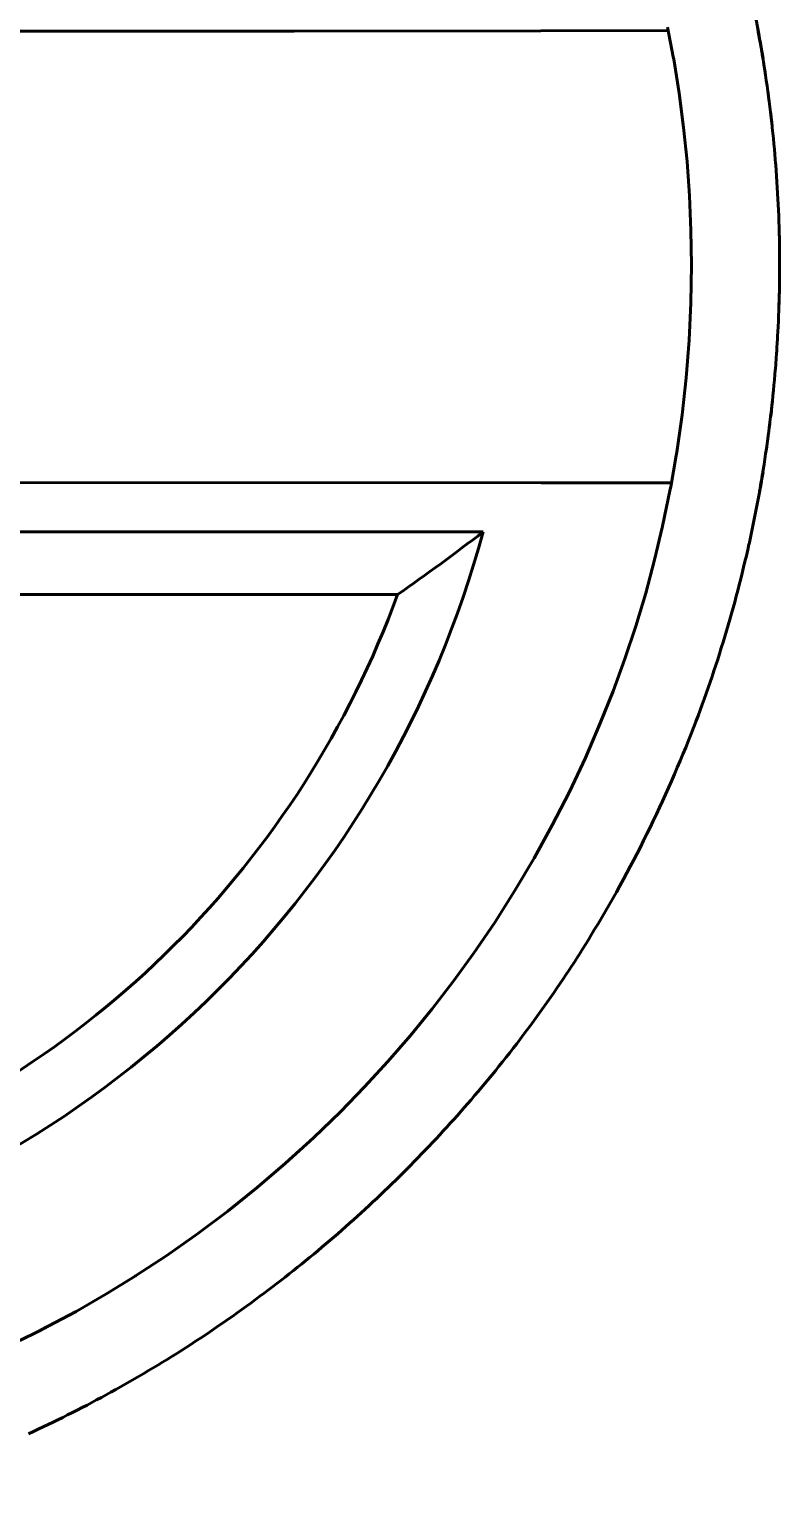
# Model space of a CAD drawing. Header units: inches. Extents: x 0.3 to 10.7, y 0.3 to 8.2.
# Drawn here: x 3.599 to 4.437, y 4.744 to 6.385 of the extents above; entities that cross this region are included whole.
import ezdxf

# ---------------------------------------------------------------- set-up
doc = ezdxf.new("R2010")
doc.units = ezdxf.units.IN
doc.header["$LTSCALE"] = 0.03937
doc.header["$MEASUREMENT"] = 0
doc.layers.add('Annotations', color=7, linetype='Continuous')
doc.layers.add('Geometries', color=7, linetype='Continuous')
doc.styles.add('Shapr2', font='txt', dxfattribs={"height": 0.0957})
doc.dimstyles.new('ISO-25', dxfattribs={"dimtxt": 0.098425, "dimasz": 0.098425, "dimexe": 0.049213, "dimexo": 0.024606, "dimgap": 0.024606, "dimtad": 1, "dimtxsty": 'Standard', "dimcen": 0.098425, "dimadec": 0, "dimazin": 0, "dimtfac": 1, "dimtmove": 0, "dimatfit": 3, "dimfxl": 0.03937, "dimarcsym": 0})

# ---------------------------------------------------------------- blocks, each defined once
blk = doc.blocks.new('*D2')
at = {"layer": 'Annotations', "color": 0, "linetype": 'Continuous', "lineweight": 15}
for p, q in [((3.8252, 7.4142), (4.1421, 7.9122)), ((2.2317, 4.9102), (3.7723, 7.3312)), ((2.1788, 4.8272), (2.126, 4.7442))]:
    blk.add_line(p, q, dxfattribs=at)
at = {"layer": 'Annotations', "color": 0}
for points in [[(3.8113, 7.4231), (3.839, 7.4054), (3.7723, 7.3312)], [(2.1927, 4.8184), (2.165, 4.836), (2.2317, 4.9102)]]:
    blk.add_solid(points, dxfattribs=at)
at = {"layer": 'Defpoints', "color": 0}
for p in [(3.7723, 7.3312), (2.2317, 4.9102)]:
    blk.add_point(p, dxfattribs=at)
at = {"layer": 'Annotations', "color": 0, "lineweight": 15, "insert": (3.9621, 7.7699), "char_height": 0.0957, "attachment_point": 5, "rotation": 57.5284, "style": 'Shapr2'}
blk.add_mtext('%%c2.87', dxfattribs=at)

msp = doc.modelspace()

# ---------------------------------------------------------------- linework, layer by layer
at = {"layer": 'Geometries', "linetype": 'Continuous', "lineweight": 40}
for p, q in [((4.3119, 6.388), (4.3182, 6.3546)), ((3.3101, 6.3835), (3.8946, 6.3834)), ((3.8946, 6.3834), (4.1701, 6.3839)), ((4.1701, 6.3839), (4.3127, 6.3841)), ((4.4173, 6.3593), (4.4168, 6.3624)), ((4.4169, 6.3616), (4.4169, 6.3616)), ((4.4173, 6.3592), (4.4173, 6.3593)), ((4.4173, 6.3592), (4.4173, 6.3592)), ((4.4174, 6.359), (4.4173, 6.3592)), ((4.4174, 6.3588), (4.4174, 6.359)), ((4.4174, 6.3585), (4.4174, 6.3588)), ((4.4175, 6.3583), (4.4174, 6.3585)), ((4.4176, 6.3593), (4.4182, 6.3552)), ((4.4183, 6.3536), (4.418, 6.3551)), ((4.4185, 6.3536), (4.4182, 6.3552)), ((4.4247, 6.3101), (4.4246, 6.3103)), ((4.4271, 6.291), (4.4268, 6.293)), ((4.4273, 6.289), (4.4271, 6.291)), ((4.4276, 6.2879), (4.4272, 6.291)), ((4.4275, 6.2871), (4.4273, 6.289)), ((4.4275, 6.2867), (4.4275, 6.2871)), ((4.4276, 6.2864), (4.4275, 6.2867)), ((4.4367, 6.1531), (4.4367, 6.1533)), ((4.4367, 6.153), (4.4367, 6.1531)), ((4.4367, 6.153), (4.4367, 6.153)), ((4.4367, 6.1528), (4.4367, 6.1529)), ((4.4367, 6.1526), (4.4367, 6.1528)), ((4.437, 6.128), (4.437, 6.129)), ((4.437, 6.1278), (4.437, 6.128)), ((4.437, 6.1249), (4.437, 6.1249)), ((4.437, 6.1222), (4.437, 6.1249)), ((4.437, 6.1229), (4.437, 6.1221)), ((4.437, 6.122), (4.437, 6.1222)), ((4.437, 6.1202), (4.437, 6.122)), ((4.437, 6.1202), (4.437, 6.1202)), ((4.437, 6.1198), (4.437, 6.1202)), ((4.437, 6.1192), (4.437, 6.1195)), ((4.437, 6.119), (4.437, 6.1192)), ((4.437, 6.1183), (4.437, 6.1192)), ((4.437, 6.1183), (4.437, 6.1186)), ((4.437, 6.1183), (4.437, 6.1183)), ((4.437, 6.1152), (4.437, 6.1183)), ((4.4367, 6.0921), (4.4367, 6.0923)), ((4.4365, 6.0845), (4.4366, 6.0877)), ((4.4365, 6.0845), (4.4365, 6.0845)), ((4.4336, 6.0237), (4.4338, 6.0255)), ((4.4338, 6.0265), (4.4339, 6.027)), ((4.4338, 6.0267), (4.4339, 6.0269)), ((4.4338, 6.0263), (4.4338, 6.0265)), ((4.4338, 6.0256), (4.4338, 6.0263)), ((4.4338, 6.0256), (4.4338, 6.0258)), ((4.4338, 6.0255), (4.4338, 6.0256)), ((4.4338, 6.0254), (4.4338, 6.0254)), ((4.4339, 6.0275), (4.434, 6.0291)), ((4.4339, 6.027), (4.4339, 6.0275)), ((4.4322, 6.0044), (4.4322, 6.0048)), ((4.4299, 5.9791), (4.4299, 5.9794)), ((4.4272, 5.9531), (4.4279, 5.9585)), ((4.4278, 5.9593), (4.4277, 5.9592)), ((4.4277, 5.9589), (4.4277, 5.9592)), ((4.4277, 5.9592), (4.4277, 5.9589)), ((4.4277, 5.9589), (4.4277, 5.9589)), ((4.4277, 5.9589), (4.4277, 5.9585)), ((4.4277, 5.9589), (4.4277, 5.9586)), ((4.4278, 5.9593), (4.4278, 5.9595)), ((4.4279, 5.9585), (4.428, 5.9597)), ((4.428, 5.9597), (4.4281, 5.9605)), ((4.4281, 5.9605), (4.4288, 5.9673)), ((4.4287, 5.9673), (4.4289, 5.9699)), ((4.4262, 5.946), (4.4262, 5.9459)), ((4.4262, 5.9459), (4.4262, 5.9459)), ((4.4262, 5.9459), (4.4262, 5.9459)), ((4.4275, 5.9573), (4.427, 5.9531)), ((4.4276, 5.9575), (4.4275, 5.9572)), ((4.4276, 5.9575), (4.4275, 5.9573)), ((4.4249, 5.9358), (4.4248, 5.9354)), ((4.4248, 5.9354), (4.4248, 5.9351)), ((4.3215, 5.909), (4.3154, 5.8742)), ((4.3216, 5.9092), (4.3215, 5.909)), ((3.3101, 5.8788), (4.1708, 5.8787)), ((4.1708, 5.8787), (4.3163, 5.8787)), ((4.4156, 5.8736), (4.4167, 5.8801)), ((4.4165, 5.8801), (4.4162, 5.8781)), ((4.4167, 5.8801), (4.4169, 5.8811)), ((4.4169, 5.8811), (4.4178, 5.8866)), ((4.4179, 5.8881), (4.4177, 5.8873)), ((4.4177, 5.8873), (4.4177, 5.8872)), ((4.4178, 5.8866), (4.4181, 5.8882)), ((4.4182, 5.89), (4.4179, 5.8881)), ((4.4179, 5.8882), (4.4179, 5.8882)), ((4.4179, 5.8882), (4.4179, 5.8882)), ((4.4181, 5.8882), (4.4185, 5.8905)), ((4.4183, 5.8905), (4.4182, 5.89)), ((4.4182, 5.89), (4.4182, 5.89)), ((4.4148, 5.8703), (4.4147, 5.8695)), ((4.4151, 5.8717), (4.4148, 5.8703)), ((4.4157, 5.8754), (4.4151, 5.8717)), ((4.4156, 5.8736), (4.4153, 5.8717)), ((4.4154, 5.8734), (4.4154, 5.8734)), ((3.2971, 5.8237), (4.1057, 5.8237)), ((4.0102, 5.7537), (3.3671, 5.7538)), ((3.6096, 4.9303), (3.5884, 4.9197)), ((3.62, 4.9357), (3.6094, 4.9303)), ((3.6171, 4.9342), (3.6096, 4.9303)), ((3.62, 4.9357), (3.6171, 4.9342))]:
    msp.add_line(p, q, dxfattribs=at)
at = {"layer": 'Geometries', "linetype": 'Continuous', "lineweight": 40, "flags": 128}
for points in [[(4.415, 6.3726), (4.4156, 6.3693), (4.4166, 6.3634), (4.4168, 6.3624)], [(4.4169, 6.3616), (4.4169, 6.3616), (4.4169, 6.3617), (4.4169, 6.3617), (4.4169, 6.3617), (4.4169, 6.3617), (4.4169, 6.3617), (4.4169, 6.3617), (4.4169, 6.3617), (4.4169, 6.3617), (4.4169, 6.3618), (4.4169, 6.3618), (4.4169, 6.3618), (4.4169, 6.3618), (4.4169, 6.3618), (4.4169, 6.3618), (4.4169, 6.3618), (4.4169, 6.3619), (4.4169, 6.3619), (4.4169, 6.3619), (4.4169, 6.3619), (4.4169, 6.362), (4.4169, 6.362), (4.4168, 6.362), (4.4168, 6.3621), (4.4168, 6.3621), (4.4168, 6.3621), (4.4168, 6.3622), (4.4168, 6.3622), (4.4168, 6.3623), (4.4168, 6.3623), (4.4168, 6.3623), (4.4168, 6.3624), (4.4168, 6.3624), (4.4168, 6.3625), (4.4168, 6.3625), (4.4168, 6.3626), (4.4167, 6.3626), (4.4167, 6.3627), (4.4167, 6.3627), (4.4167, 6.3628), (4.4167, 6.3629), (4.4167, 6.3629), (4.4167, 6.363), (4.4167, 6.363), (4.4167, 6.3631), (4.4167, 6.3632), (4.4166, 6.3632), (4.4166, 6.3633), (4.4166, 6.3634), (4.4166, 6.3635), (4.4166, 6.3635), (4.4166, 6.3636), (4.4166, 6.3637), (4.4166, 6.3638), (4.4165, 6.3639), (4.4165, 6.364), (4.4165, 6.3641), (4.4165, 6.3641), (4.4165, 6.3642), (4.4165, 6.3643), (4.4164, 6.3644), (4.4164, 6.3645), (4.4164, 6.3646), (4.4164, 6.3647), (4.4164, 6.3648), (4.4164, 6.3649), (4.4163, 6.365), (4.4163, 6.3651), (4.4163, 6.3653), (4.4163, 6.3654), (4.4163, 6.3655), (4.4162, 6.3656), (4.4162, 6.3657), (4.4162, 6.3659), (4.4162, 6.366), (4.4162, 6.3661), (4.4161, 6.3662), (4.4161, 6.3664), (4.4161, 6.3665), (4.4161, 6.3666), (4.416, 6.3668), (4.416, 6.3669), (4.416, 6.3671), (4.416, 6.3672), (4.4159, 6.3673), (4.4159, 6.3674), (4.4159, 6.3675), (4.4159, 6.3676), (4.4159, 6.3677), (4.4159, 6.3678), (4.4159, 6.3679), (4.4158, 6.3679), (4.4158, 6.368), (4.4158, 6.3681), (4.4158, 6.3682), (4.4158, 6.3683), (4.4158, 6.3684), (4.4157, 6.3686), (4.4157, 6.3687), (4.4157, 6.3688), (4.4157, 6.3689), (4.4156, 6.369), (4.4156, 6.3692), (4.4156, 6.3693), (4.4156, 6.3694), (4.4156, 6.3696), (4.4155, 6.3697), (4.4155, 6.3699), (4.4155, 6.3701), (4.4154, 6.3702), (4.4154, 6.3704), (4.4154, 6.3706), (4.4153, 6.3708), (4.4153, 6.371), (4.4153, 6.3712), (4.4152, 6.3714), (4.4152, 6.3716), (4.4152, 6.3718), (4.4151, 6.3721), (4.4151, 6.3723), (4.415, 6.3725)], [(4.4153, 6.3727), (4.4169, 6.3631), (4.4176, 6.3593)], [(4.3182, 6.3546), (4.3187, 6.3521), (4.3247, 6.3141), (4.3297, 6.2759), (4.3336, 6.2376), (4.3364, 6.1992), (4.338, 6.1607), (4.3386, 6.1221)], [(4.4173, 6.3592), (4.4173, 6.3592), (4.4173, 6.3593), (4.4173, 6.3593), (4.4173, 6.3593), (4.4173, 6.3593), (4.4173, 6.3593), (4.4173, 6.3593), (4.4173, 6.3593), (4.4173, 6.3593), (4.4173, 6.3593), (4.4173, 6.3593), (4.4173, 6.3593), (4.4173, 6.3593), (4.4173, 6.3594), (4.4173, 6.3594), (4.4173, 6.3594), (4.4173, 6.3594), (4.4173, 6.3594), (4.4173, 6.3594), (4.4173, 6.3594), (4.4173, 6.3594), (4.4173, 6.3594), (4.4173, 6.3594), (4.4173, 6.3595), (4.4173, 6.3595), (4.4173, 6.3595), (4.4173, 6.3595), (4.4173, 6.3595), (4.4173, 6.3595), (4.4173, 6.3595), (4.4173, 6.3595), (4.4173, 6.3595), (4.4173, 6.3595), (4.4173, 6.3595), (4.4173, 6.3596), (4.4173, 6.3596), (4.4173, 6.3596), (4.4173, 6.3596), (4.4173, 6.3596), (4.4173, 6.3596), (4.4173, 6.3596), (4.4173, 6.3596), (4.4173, 6.3596), (4.4173, 6.3596), (4.4172, 6.3597), (4.4172, 6.3597), (4.4172, 6.3597), (4.4172, 6.3597), (4.4172, 6.3597), (4.4172, 6.3597), (4.4172, 6.3597), (4.4172, 6.3597), (4.4172, 6.3597), (4.4172, 6.3598), (4.4172, 6.3598), (4.4172, 6.3598), (4.4172, 6.3598), (4.4172, 6.3598), (4.4172, 6.3598), (4.4172, 6.3598), (4.4172, 6.3598), (4.4172, 6.3599), (4.4172, 6.3599), (4.4172, 6.3599), (4.4172, 6.3599), (4.4172, 6.3599), (4.4172, 6.3599), (4.4172, 6.3599), (4.4172, 6.36), (4.4172, 6.36), (4.4172, 6.36), (4.4172, 6.36), (4.4172, 6.36), (4.4172, 6.36), (4.4172, 6.36), (4.4172, 6.36), (4.4172, 6.3601), (4.4172, 6.3601), (4.4172, 6.3601), (4.4172, 6.3601), (4.4172, 6.3601), (4.4172, 6.3601), (4.4172, 6.3601), (4.4172, 6.3602), (4.4172, 6.3602), (4.4172, 6.3602), (4.4172, 6.3602), (4.4172, 6.3602), (4.4172, 6.3602), (4.4172, 6.3602), (4.4171, 6.3603), (4.4171, 6.3603), (4.4171, 6.3603), (4.4171, 6.3603), (4.4171, 6.3603), (4.4171, 6.3603), (4.4171, 6.3603), (4.4171, 6.3604), (4.4171, 6.3604), (4.4171, 6.3604), (4.4171, 6.3604), (4.4171, 6.3604), (4.4171, 6.3604), (4.4171, 6.3604), (4.4171, 6.3604), (4.4171, 6.3605), (4.4171, 6.3605), (4.4171, 6.3605), (4.4171, 6.3605), (4.4171, 6.3605), (4.4171, 6.3605), (4.4171, 6.3606), (4.4171, 6.3606), (4.4171, 6.3606), (4.4171, 6.3606), (4.4171, 6.3606), (4.4171, 6.3606), (4.4171, 6.3606), (4.4171, 6.3606), (4.4171, 6.3607), (4.4171, 6.3607), (4.4171, 6.3607), (4.4171, 6.3607), (4.4171, 6.3607), (4.4171, 6.3607), (4.4171, 6.3607), (4.4171, 6.3607), (4.4171, 6.3608), (4.4171, 6.3608), (4.4171, 6.3608), (4.4171, 6.3608), (4.4171, 6.3608), (4.4171, 6.3608), (4.4171, 6.3608), (4.4171, 6.3608), (4.417, 6.3608), (4.417, 6.3609), (4.417, 6.3609), (4.417, 6.3609), (4.417, 6.3609), (4.417, 6.3609), (4.417, 6.3609), (4.417, 6.3609), (4.417, 6.3609), (4.417, 6.3609), (4.417, 6.361), (4.417, 6.361), (4.417, 6.361), (4.417, 6.361), (4.417, 6.361), (4.417, 6.361), (4.417, 6.361), (4.417, 6.361), (4.417, 6.361), (4.417, 6.361), (4.417, 6.361), (4.417, 6.361), (4.417, 6.3611), (4.417, 6.3611), (4.417, 6.3611), (4.417, 6.3611), (4.417, 6.3611), (4.417, 6.3611), (4.417, 6.3611), (4.417, 6.3611), (4.417, 6.3611), (4.417, 6.3611), (4.417, 6.3611), (4.417, 6.3611), (4.417, 6.3611), (4.417, 6.3612), (4.417, 6.3612), (4.417, 6.3612), (4.417, 6.3612), (4.417, 6.3612), (4.417, 6.3612), (4.417, 6.3612), (4.417, 6.3612), (4.417, 6.3612), (4.417, 6.3612), (4.417, 6.3612), (4.417, 6.3612), (4.417, 6.3612), (4.417, 6.3612), (4.417, 6.3612), (4.417, 6.3612), (4.417, 6.3612), (4.417, 6.3612), (4.417, 6.3612), (4.417, 6.3612), (4.417, 6.3612), (4.417, 6.3612), (4.417, 6.3612), (4.417, 6.3612), (4.417, 6.3613), (4.417, 6.3613), (4.417, 6.3613), (4.417, 6.3613), (4.417, 6.3613), (4.417, 6.3613), (4.417, 6.3613), (4.417, 6.3613), (4.417, 6.3613), (4.417, 6.3613), (4.417, 6.3613), (4.417, 6.3613), (4.417, 6.3613), (4.417, 6.3613), (4.417, 6.3613), (4.417, 6.3613), (4.417, 6.3613), (4.417, 6.3613), (4.417, 6.3613), (4.417, 6.3613), (4.417, 6.3613), (4.417, 6.3613), (4.417, 6.3613), (4.417, 6.3613), (4.417, 6.3613), (4.417, 6.3613), (4.417, 6.3614), (4.417, 6.3614), (4.417, 6.3614), (4.417, 6.3614), (4.417, 6.3614), (4.417, 6.3614), (4.417, 6.3614), (4.417, 6.3614), (4.417, 6.3614), (4.4169, 6.3614), (4.4169, 6.3614), (4.4169, 6.3615), (4.4169, 6.3615), (4.4169, 6.3615), (4.4169, 6.3615), (4.4169, 6.3615), (4.4169, 6.3615), (4.4169, 6.3615), (4.4169, 6.3615), (4.4169, 6.3615), (4.4169, 6.3615), (4.4169, 6.3615), (4.4169, 6.3615), (4.4169, 6.3615), (4.4169, 6.3615), (4.4169, 6.3615), (4.4169, 6.3615), (4.4169, 6.3615), (4.4169, 6.3616), (4.4169, 6.3616), (4.4169, 6.3616), (4.4169, 6.3616), (4.4169, 6.3616), (4.4169, 6.3616), (4.4169, 6.3616)], [(4.4175, 6.3583), (4.4176, 6.3576), (4.418, 6.3551)], [(4.418, 6.3551), (4.418, 6.3551), (4.418, 6.3551), (4.418, 6.3551), (4.418, 6.3551), (4.418, 6.3551), (4.418, 6.3551), (4.418, 6.3552), (4.418, 6.3552), (4.418, 6.3552), (4.418, 6.3552), (4.418, 6.3552), (4.418, 6.3552), (4.418, 6.3552), (4.418, 6.3552), (4.418, 6.3552), (4.418, 6.3552), (4.418, 6.3552), (4.418, 6.3552), (4.418, 6.3552), (4.418, 6.3552), (4.418, 6.3552), (4.418, 6.3552), (4.418, 6.3553), (4.418, 6.3553), (4.418, 6.3553), (4.418, 6.3553), (4.418, 6.3553), (4.418, 6.3553), (4.418, 6.3553), (4.418, 6.3553), (4.418, 6.3553), (4.418, 6.3553), (4.418, 6.3553), (4.418, 6.3553), (4.418, 6.3553), (4.418, 6.3553), (4.418, 6.3553), (4.418, 6.3553), (4.418, 6.3553), (4.418, 6.3554), (4.418, 6.3554), (4.418, 6.3554), (4.418, 6.3554), (4.418, 6.3554), (4.418, 6.3554), (4.418, 6.3554), (4.418, 6.3554), (4.418, 6.3554), (4.418, 6.3554), (4.418, 6.3554), (4.418, 6.3554), (4.418, 6.3554), (4.4179, 6.3554), (4.4179, 6.3554), (4.4179, 6.3554), (4.4179, 6.3554), (4.4179, 6.3554), (4.4179, 6.3554), (4.4179, 6.3555), (4.4179, 6.3555), (4.4179, 6.3555), (4.4179, 6.3555), (4.4179, 6.3555), (4.4179, 6.3555), (4.4179, 6.3555), (4.4179, 6.3555), (4.4179, 6.3555), (4.4179, 6.3555), (4.4179, 6.3555), (4.4179, 6.3555), (4.4179, 6.3555), (4.4179, 6.3555), (4.4179, 6.3555), (4.4179, 6.3555), (4.4179, 6.3555), (4.4179, 6.3555), (4.4179, 6.3555), (4.4179, 6.3555), (4.4179, 6.3555), (4.4179, 6.3555), (4.4179, 6.3555), (4.4179, 6.3555), (4.4179, 6.3555), (4.4179, 6.3556)], [(4.4183, 6.3536), (4.4186, 6.3517), (4.4195, 6.3459)], [(4.4195, 6.3459), (4.4194, 6.3461), (4.4194, 6.3466), (4.4193, 6.347), (4.4192, 6.3475), (4.4192, 6.3479), (4.4191, 6.3483), (4.4191, 6.3486)], [(4.4195, 6.3459), (4.4195, 6.3459), (4.4204, 6.34), (4.4213, 6.3341), (4.4221, 6.3283), (4.423, 6.3224), (4.4238, 6.3165), (4.4246, 6.3107), (4.4246, 6.3103)], [(4.4247, 6.3101), (4.4253, 6.3048), (4.4261, 6.2989), (4.4268, 6.293), (4.4268, 6.293)], [(4.4271, 6.2908), (4.4271, 6.2909), (4.427, 6.2914), (4.4269, 6.2919), (4.4269, 6.2924), (4.4268, 6.2929), (4.4268, 6.293)], [(4.4273, 6.289), (4.4272, 6.2893), (4.4272, 6.2898), (4.4271, 6.2904), (4.4271, 6.2908)], [(4.4275, 6.2871), (4.4275, 6.2872), (4.4275, 6.2874), (4.4274, 6.2877), (4.4274, 6.2879)], [(4.4276, 6.2879), (4.4281, 6.2836), (4.4288, 6.2771)], [(4.4276, 6.2864), (4.4282, 6.2812), (4.4286, 6.2771)], [(4.4286, 6.2771), (4.4288, 6.2754), (4.4294, 6.2695), (4.43, 6.2636), (4.4306, 6.2576), (4.4312, 6.2517), (4.4317, 6.2458), (4.4322, 6.2399), (4.4325, 6.2362)], [(4.4325, 6.2362), (4.4327, 6.2339), (4.4331, 6.2276), (4.4336, 6.2213), (4.434, 6.2149), (4.4344, 6.2086), (4.4348, 6.2023), (4.4348, 6.2015)], [(4.4348, 6.2015), (4.4351, 6.1959), (4.4354, 6.1896), (4.4357, 6.1832), (4.436, 6.1769), (4.4362, 6.1705), (4.4364, 6.1642), (4.4364, 6.1642)], [(4.4364, 6.1642), (4.4366, 6.1579), (4.4367, 6.1528)], [(4.4367, 6.1533), (4.4367, 6.1533), (4.4367, 6.1534), (4.4367, 6.1534), (4.4367, 6.1534), (4.4367, 6.1534), (4.4367, 6.1534), (4.4367, 6.1534), (4.4367, 6.1534), (4.4367, 6.1534), (4.4367, 6.1535), (4.4367, 6.1536), (4.4367, 6.1538), (4.4367, 6.1539), (4.4367, 6.1541), (4.4367, 6.1544), (4.4366, 6.1546), (4.4366, 6.1549), (4.4366, 6.1552), (4.4366, 6.1555), (4.4366, 6.1558), (4.4366, 6.1564), (4.4366, 6.157), (4.4366, 6.1576), (4.4366, 6.1583), (4.4365, 6.159), (4.4365, 6.1598), (4.4365, 6.1605), (4.4365, 6.1612), (4.4365, 6.162), (4.4364, 6.1628), (4.4364, 6.1636), (4.4364, 6.1642)], [(4.4367, 6.1526), (4.4367, 6.1515), (4.4368, 6.1452), (4.4369, 6.1388), (4.437, 6.1324), (4.437, 6.129)], [(4.3386, 6.1221), (4.3379, 6.0799), (4.3359, 6.038), (4.3327, 5.9961), (4.328, 5.9544), (4.3221, 5.9128), (4.3216, 5.9092)], [(4.437, 6.129), (4.437, 6.129), (4.437, 6.1289), (4.437, 6.1289), (4.437, 6.1288), (4.437, 6.1288), (4.437, 6.1287), (4.437, 6.1287), (4.437, 6.1286), (4.437, 6.1286), (4.437, 6.1285), (4.437, 6.1285)], [(4.437, 6.128), (4.437, 6.1261), (4.437, 6.1249)], [(4.437, 6.1152), (4.437, 6.1133), (4.4369, 6.1069), (4.4369, 6.101), (4.4368, 6.095), (4.4367, 6.0923)], [(4.437, 6.1198), (4.437, 6.1197), (4.437, 6.1195)], [(4.4367, 6.0918), (4.4367, 6.0918), (4.4367, 6.0918), (4.4367, 6.0917), (4.4367, 6.0917), (4.4367, 6.0917), (4.4367, 6.0917), (4.4367, 6.0917), (4.4367, 6.0916), (4.4367, 6.0916), (4.4367, 6.0916), (4.4367, 6.0916), (4.4367, 6.0915), (4.4367, 6.0915), (4.4367, 6.0915), (4.4367, 6.0914), (4.4367, 6.0914), (4.4367, 6.0914), (4.4367, 6.0914), (4.4367, 6.0913), (4.4367, 6.0913), (4.4367, 6.0913), (4.4367, 6.0912), (4.4367, 6.0912), (4.4367, 6.0912), (4.4367, 6.0911), (4.4367, 6.0911), (4.4367, 6.0911), (4.4367, 6.091), (4.4367, 6.091), (4.4367, 6.091), (4.4367, 6.091), (4.4367, 6.0909), (4.4367, 6.0909), (4.4367, 6.0909), (4.4367, 6.0908), (4.4367, 6.0908), (4.4367, 6.0908), (4.4367, 6.0907), (4.4367, 6.0907), (4.4367, 6.0907), (4.4367, 6.0906), (4.4367, 6.0906), (4.4367, 6.0905), (4.4367, 6.0905), (4.4367, 6.0905), (4.4367, 6.0904), (4.4367, 6.0904), (4.4367, 6.0904), (4.4367, 6.0903), (4.4367, 6.0903), (4.4367, 6.0902), (4.4367, 6.0902), (4.4367, 6.0902), (4.4367, 6.0901), (4.4367, 6.0901), (4.4367, 6.09), (4.4367, 6.09), (4.4367, 6.09), (4.4367, 6.0899), (4.4367, 6.0899), (4.4367, 6.0898), (4.4367, 6.0898), (4.4367, 6.0898), (4.4367, 6.0897), (4.4366, 6.0897), (4.4366, 6.0896), (4.4366, 6.0896), (4.4366, 6.0896), (4.4366, 6.0895), (4.4366, 6.0895), (4.4366, 6.0895), (4.4366, 6.0895), (4.4366, 6.0894), (4.4366, 6.0894), (4.4366, 6.0893), (4.4366, 6.0892), (4.4366, 6.0891), (4.4366, 6.0889), (4.4366, 6.0887), (4.4366, 6.0885), (4.4366, 6.0882), (4.4366, 6.088), (4.4366, 6.0877), (4.4366, 6.0873), (4.4366, 6.087), (4.4366, 6.0866), (4.4366, 6.0862), (4.4366, 6.0858), (4.4365, 6.0853), (4.4365, 6.0848), (4.4365, 6.0843), (4.4365, 6.0838), (4.4365, 6.0832), (4.4365, 6.083)], [(4.4367, 6.0923), (4.4366, 6.089), (4.4366, 6.0877)], [(4.4363, 6.0771), (4.4363, 6.0771), (4.4361, 6.0712), (4.4359, 6.0652), (4.4356, 6.0592), (4.4354, 6.0533), (4.4351, 6.0473), (4.4348, 6.0429)], [(4.4365, 6.0845), (4.4365, 6.0831), (4.4363, 6.0771)], [(4.4365, 6.083), (4.4365, 6.0826), (4.4365, 6.0819), (4.4364, 6.0812), (4.4364, 6.0805), (4.4364, 6.0798), (4.4364, 6.0791), (4.4364, 6.0784), (4.4363, 6.0777), (4.4363, 6.0771)], [(4.4348, 6.0429), (4.4348, 6.0414), (4.4346, 6.0386)], [(4.4336, 6.0237), (4.4336, 6.0235), (4.4332, 6.0176), (4.4328, 6.0116), (4.4323, 6.0056), (4.4322, 6.0048)], [(4.4338, 6.0254), (4.4338, 6.0254), (4.4338, 6.0254), (4.4338, 6.0254), (4.4338, 6.0254), (4.4338, 6.0254), (4.4338, 6.0254), (4.4338, 6.0254), (4.4338, 6.0254), (4.4338, 6.0254), (4.4338, 6.0254), (4.4338, 6.0254), (4.4338, 6.0254), (4.4338, 6.0254), (4.4338, 6.0254), (4.4338, 6.0255), (4.4338, 6.0255), (4.4338, 6.0255), (4.4338, 6.0255), (4.4338, 6.0255), (4.4338, 6.0255), (4.4338, 6.0255), (4.4338, 6.0255), (4.4338, 6.0255), (4.4338, 6.0255), (4.4338, 6.0255), (4.4338, 6.0255), (4.4338, 6.0255), (4.4338, 6.0255), (4.4338, 6.0255), (4.4338, 6.0255), (4.4338, 6.0255), (4.4338, 6.0255), (4.4338, 6.0255), (4.4338, 6.0255), (4.4338, 6.0255), (4.4338, 6.0255), (4.4338, 6.0255), (4.4338, 6.0255), (4.4338, 6.0255), (4.4338, 6.0255)], [(4.434, 6.0291), (4.434, 6.0288), (4.4339, 6.0272)], [(4.4346, 6.0386), (4.4344, 6.0354), (4.434, 6.0295), (4.434, 6.0291)], [(4.4322, 6.0044), (4.4318, 5.9997), (4.4313, 5.9937), (4.4307, 5.9877), (4.4301, 5.9818), (4.4299, 5.9794)], [(4.4299, 5.9791), (4.4296, 5.9759), (4.4289, 5.9699), (4.4289, 5.9699)], [(4.4277, 5.9586), (4.4276, 5.9581), (4.4275, 5.9573)], [(4.4277, 5.9585), (4.4277, 5.9585), (4.4277, 5.9585), (4.4277, 5.9584), (4.4277, 5.9584), (4.4277, 5.9584), (4.4277, 5.9584), (4.4277, 5.9584), (4.4277, 5.9584), (4.4277, 5.9584), (4.4277, 5.9584), (4.4277, 5.9583), (4.4276, 5.9583), (4.4276, 5.9583), (4.4276, 5.9583), (4.4276, 5.9583), (4.4276, 5.9583), (4.4276, 5.9583), (4.4276, 5.9583), (4.4276, 5.9583), (4.4276, 5.9583), (4.4276, 5.9583), (4.4276, 5.9583), (4.4276, 5.9583), (4.4276, 5.9582), (4.4276, 5.9582), (4.4276, 5.9582), (4.4276, 5.9581), (4.4276, 5.958), (4.4276, 5.9578), (4.4276, 5.9577), (4.4276, 5.9576), (4.4276, 5.9575)], [(4.4287, 5.9673), (4.4283, 5.964), (4.4278, 5.9593)], [(4.4286, 5.9672), (4.4286, 5.967), (4.4285, 5.9664), (4.4285, 5.9657), (4.4284, 5.9652), (4.4284, 5.9646), (4.4283, 5.9641), (4.4282, 5.9636), (4.4282, 5.9631), (4.4281, 5.9626), (4.4281, 5.9624), (4.4281, 5.9622), (4.4281, 5.962), (4.428, 5.9618), (4.428, 5.9617), (4.428, 5.9615), (4.428, 5.9613), (4.428, 5.9612), (4.428, 5.961), (4.4279, 5.9609), (4.4279, 5.9608), (4.4279, 5.9608), (4.4279, 5.9608), (4.4279, 5.9608), (4.4279, 5.9608), (4.4279, 5.9608), (4.4279, 5.9608), (4.4279, 5.9608), (4.4279, 5.9608), (4.4279, 5.9607), (4.4279, 5.9607), (4.4279, 5.9607), (4.4279, 5.9607), (4.4279, 5.9607), (4.4279, 5.9607), (4.4279, 5.9607), (4.4279, 5.9607), (4.4279, 5.9606), (4.4279, 5.9606), (4.4279, 5.9606), (4.4279, 5.9606), (4.4279, 5.9606), (4.4279, 5.9606), (4.4279, 5.9606), (4.4279, 5.9605), (4.4279, 5.9605), (4.4279, 5.9605), (4.4279, 5.9605), (4.4279, 5.9605), (4.4279, 5.9605), (4.4279, 5.9605), (4.4279, 5.9604), (4.4279, 5.9604), (4.4279, 5.9604), (4.4279, 5.9604), (4.4279, 5.9604), (4.4279, 5.9604), (4.4279, 5.9604), (4.4279, 5.9604), (4.4279, 5.9604), (4.4279, 5.9603), (4.4279, 5.9603), (4.4279, 5.9603), (4.4279, 5.9603), (4.4279, 5.9603), (4.4279, 5.9603), (4.4279, 5.9603), (4.4279, 5.9603), (4.4279, 5.9602), (4.4279, 5.9602), (4.4279, 5.9602), (4.4279, 5.9602), (4.4279, 5.9602), (4.4279, 5.9602), (4.4279, 5.9602), (4.4279, 5.9602), (4.4279, 5.9602), (4.4279, 5.9601), (4.4279, 5.9601), (4.4279, 5.9601), (4.4279, 5.9601), (4.4279, 5.9601), (4.4279, 5.9601), (4.4278, 5.9601), (4.4278, 5.9601), (4.4278, 5.9601), (4.4278, 5.9601), (4.4278, 5.96), (4.4278, 5.96), (4.4278, 5.96), (4.4278, 5.96), (4.4278, 5.96), (4.4278, 5.96), (4.4278, 5.96), (4.4278, 5.96), (4.4278, 5.96), (4.4278, 5.96), (4.4278, 5.9599), (4.4278, 5.9599), (4.4278, 5.9599), (4.4278, 5.9599), (4.4278, 5.9599), (4.4278, 5.9599), (4.4278, 5.9599), (4.4278, 5.9599), (4.4278, 5.9599), (4.4278, 5.9599), (4.4278, 5.9599), (4.4278, 5.9599), (4.4278, 5.9599), (4.4278, 5.9599), (4.4278, 5.9598), (4.4278, 5.9598), (4.4278, 5.9598), (4.4278, 5.9598), (4.4278, 5.9598), (4.4278, 5.9598), (4.4278, 5.9598), (4.4278, 5.9598), (4.4278, 5.9598), (4.4278, 5.9598), (4.4278, 5.9598), (4.4278, 5.9598), (4.4278, 5.9598), (4.4278, 5.9598), (4.4278, 5.9598), (4.4278, 5.9598), (4.4278, 5.9598), (4.4278, 5.9597), (4.4278, 5.9597), (4.4278, 5.9597), (4.4278, 5.9597), (4.4278, 5.9597), (4.4278, 5.9597), (4.4278, 5.9597), (4.4278, 5.9597), (4.4278, 5.9597)], [(4.4289, 5.9699), (4.4289, 5.9698), (4.4288, 5.9691), (4.4288, 5.9684), (4.4287, 5.9677), (4.4286, 5.9672)], [(4.4266, 5.9492), (4.4262, 5.9463), (4.4255, 5.9403)], [(4.4262, 5.9459), (4.4262, 5.9459), (4.4262, 5.9458), (4.4262, 5.9458), (4.4262, 5.9458), (4.4261, 5.9457), (4.4261, 5.9456), (4.4261, 5.9456), (4.4261, 5.9455), (4.4261, 5.9451), (4.426, 5.9448), (4.426, 5.9444), (4.4259, 5.9439), (4.4259, 5.9435), (4.4258, 5.943), (4.4258, 5.9425), (4.4257, 5.942), (4.4256, 5.9415), (4.4256, 5.941), (4.4255, 5.9404), (4.4255, 5.9403)], [(4.427, 5.9531), (4.4269, 5.9522), (4.4266, 5.9492)], [(4.427, 5.9532), (4.427, 5.9531), (4.427, 5.9531), (4.427, 5.9531), (4.427, 5.953), (4.427, 5.953), (4.427, 5.9529), (4.427, 5.9529), (4.427, 5.9528), (4.427, 5.9528), (4.427, 5.9527), (4.427, 5.9527), (4.427, 5.9527), (4.427, 5.9526), (4.427, 5.9526), (4.427, 5.9525), (4.427, 5.9525), (4.427, 5.9524), (4.427, 5.9524), (4.427, 5.9524), (4.4269, 5.9523), (4.4269, 5.9523), (4.4269, 5.9522), (4.4269, 5.9522), (4.4269, 5.9522), (4.4269, 5.9521), (4.4269, 5.9521), (4.4269, 5.952)], [(4.4275, 5.9572), (4.4275, 5.957), (4.4274, 5.9566), (4.4274, 5.9562), (4.4274, 5.9558), (4.4273, 5.9555), (4.4273, 5.9553), (4.4273, 5.955), (4.4273, 5.9549), (4.4273, 5.9549), (4.4272, 5.9549), (4.4272, 5.9548), (4.4272, 5.9548), (4.4272, 5.9547), (4.4272, 5.9547), (4.4272, 5.9546), (4.4272, 5.9546), (4.4272, 5.9545), (4.4272, 5.9545), (4.4272, 5.9544), (4.4272, 5.9544), (4.4272, 5.9543), (4.4272, 5.9543), (4.4272, 5.9542), (4.4272, 5.9542), (4.4272, 5.9541), (4.4272, 5.9541), (4.4272, 5.9541), (4.4271, 5.954), (4.4271, 5.954), (4.4271, 5.9539), (4.4271, 5.9539), (4.4271, 5.9538), (4.4271, 5.9538), (4.4271, 5.9538), (4.4271, 5.9537), (4.4271, 5.9537), (4.4271, 5.9536), (4.4271, 5.9536), (4.4271, 5.9535), (4.4271, 5.9535), (4.4271, 5.9535), (4.4271, 5.9534), (4.4271, 5.9534), (4.4271, 5.9533), (4.4271, 5.9533), (4.4271, 5.9532), (4.4271, 5.9532), (4.427, 5.9532)], [(4.4247, 5.9344), (4.4239, 5.9285), (4.4231, 5.9226), (4.4226, 5.9191)], [(4.4247, 5.9344), (4.4247, 5.934), (4.4246, 5.9338), (4.4246, 5.9336), (4.4246, 5.9333), (4.4245, 5.9331), (4.4245, 5.9329), (4.4245, 5.9327), (4.4244, 5.9325), (4.4244, 5.9322), (4.4244, 5.932), (4.4244, 5.9318), (4.4243, 5.9316), (4.4243, 5.9314), (4.4243, 5.9312), (4.4242, 5.931), (4.4242, 5.9308), (4.4242, 5.9306), (4.4242, 5.9303), (4.4241, 5.9301), (4.4241, 5.9299), (4.4241, 5.9297), (4.424, 5.9294), (4.424, 5.9292), (4.424, 5.929), (4.424, 5.9288), (4.4239, 5.9286), (4.4239, 5.9284), (4.4239, 5.9282), (4.4238, 5.928), (4.4238, 5.9278), (4.4238, 5.9276), (4.4238, 5.9274), (4.4237, 5.9272), (4.4237, 5.927), (4.4237, 5.9268), (4.4237, 5.9266), (4.4236, 5.9264), (4.4236, 5.9262), (4.4236, 5.926), (4.4236, 5.9259), (4.4235, 5.9257), (4.4235, 5.9255), (4.4235, 5.9253), (4.4235, 5.9251), (4.4234, 5.9249), (4.4234, 5.9247), (4.4234, 5.9246), (4.4234, 5.9244), (4.4233, 5.9242), (4.4233, 5.924), (4.4233, 5.9239), (4.4232, 5.9236), (4.4232, 5.9234), (4.4232, 5.9232), (4.4232, 5.923), (4.4231, 5.9228), (4.4231, 5.9226), (4.4231, 5.9224), (4.423, 5.9222), (4.423, 5.922), (4.423, 5.9218), (4.423, 5.9216), (4.423, 5.9215)], [(4.4248, 5.9351), (4.4247, 5.9344), (4.4247, 5.9344)], [(4.4255, 5.9403), (4.4255, 5.9403), (4.4249, 5.9358)], [(4.4226, 5.9191), (4.4223, 5.9167), (4.4214, 5.9108), (4.4205, 5.9049), (4.4196, 5.899), (4.4187, 5.8931), (4.4183, 5.8905)], [(4.4162, 5.8781), (4.4157, 5.8754), (4.4157, 5.8754)], [(4.4177, 5.8872), (4.4177, 5.8872), (4.4167, 5.8813), (4.4165, 5.8801)], [(4.4179, 5.8882), (4.4179, 5.8882), (4.4179, 5.8882), (4.4179, 5.8881), (4.4179, 5.8881), (4.4179, 5.8881), (4.4179, 5.8881), (4.4179, 5.8881), (4.4179, 5.8881), (4.4178, 5.8881), (4.4178, 5.8881), (4.4178, 5.888), (4.4178, 5.888), (4.4178, 5.888), (4.4178, 5.888), (4.4178, 5.888), (4.4178, 5.888), (4.4178, 5.888), (4.4178, 5.8879), (4.4178, 5.8879), (4.4178, 5.8879), (4.4178, 5.8879), (4.4178, 5.8879), (4.4178, 5.8879), (4.4178, 5.8878), (4.4178, 5.8878), (4.4178, 5.8878), (4.4178, 5.8878), (4.4178, 5.8878), (4.4178, 5.8878), (4.4178, 5.8877), (4.4178, 5.8877), (4.4178, 5.8877), (4.4178, 5.8877), (4.4178, 5.8877), (4.4178, 5.8876), (4.4178, 5.8876), (4.4178, 5.8876), (4.4178, 5.8876), (4.4178, 5.8875), (4.4178, 5.8875), (4.4178, 5.8875), (4.4178, 5.8875), (4.4177, 5.8875), (4.4177, 5.8874), (4.4177, 5.8874), (4.4177, 5.8874), (4.4177, 5.8874), (4.4177, 5.8873), (4.4177, 5.8873), (4.4177, 5.8873), (4.4177, 5.8873), (4.4177, 5.8872), (4.4177, 5.8872)], [(4.3154, 5.8742), (4.3149, 5.8713), (4.3063, 5.83), (4.2974, 5.7925), (4.2874, 5.7553), (4.2763, 5.7185), (4.2642, 5.6819), (4.251, 5.6457), (4.2367, 5.6098), (4.22, 5.5712), (4.2021, 5.5331), (4.183, 5.4957), (4.1628, 5.4589), (4.1414, 5.4227), (4.1188, 5.3872), (4.0951, 5.3523), (4.0725, 5.3211), (4.049, 5.2906), (4.0247, 5.2608), (3.9995, 5.2317), (3.9734, 5.2032), (3.9465, 5.1755), (3.9163, 5.1462), (3.8852, 5.1179), (3.8533, 5.0907), (3.8205, 5.0644), (3.7869, 5.0392), (3.7524, 5.015), (3.7176, 4.9921)], [(4.4148, 5.8703), (4.4148, 5.8703), (4.4148, 5.8701), (4.4148, 5.87), (4.4147, 5.8698), (4.4147, 5.8696), (4.4147, 5.8695)], [(4.4151, 5.8718), (4.4151, 5.8717), (4.415, 5.8716), (4.415, 5.8715), (4.415, 5.8713), (4.415, 5.8712), (4.415, 5.8711), (4.4149, 5.871), (4.4149, 5.8709), (4.4149, 5.8708), (4.4149, 5.8707), (4.4149, 5.8706), (4.4148, 5.8705), (4.4148, 5.8703)], [(4.4154, 5.8734), (4.4154, 5.8734), (4.4154, 5.8734), (4.4154, 5.8734), (4.4154, 5.8734), (4.4154, 5.8734), (4.4154, 5.8734), (4.4154, 5.8734), (4.4153, 5.8733), (4.4153, 5.8733), (4.4153, 5.8733), (4.4153, 5.8733), (4.4153, 5.8733), (4.4153, 5.8732), (4.4153, 5.8732), (4.4153, 5.8732), (4.4153, 5.8731), (4.4153, 5.8731), (4.4153, 5.8731), (4.4153, 5.8731), (4.4153, 5.873), (4.4153, 5.873), (4.4153, 5.873), (4.4153, 5.873), (4.4153, 5.873), (4.4153, 5.8729), (4.4153, 5.8729), (4.4153, 5.8729), (4.4153, 5.8729), (4.4153, 5.8728), (4.4152, 5.8728), (4.4152, 5.8726), (4.4152, 5.8725), (4.4152, 5.8723), (4.4151, 5.8722), (4.4151, 5.872), (4.4151, 5.8719), (4.4151, 5.8718)], [(4.4157, 5.8754), (4.4157, 5.8753), (4.4156, 5.875), (4.4156, 5.8748), (4.4156, 5.8745), (4.4155, 5.8743), (4.4155, 5.8741), (4.4154, 5.8739), (4.4154, 5.8738), (4.4154, 5.8737), (4.4154, 5.8736), (4.4154, 5.8735), (4.4154, 5.8735), (4.4154, 5.8734), (4.4154, 5.8734)], [(4.2258, 5.3717), (4.2239, 5.3686), (4.2226, 5.3665)], [(4.2127, 5.3507), (4.2113, 5.3485), (4.2093, 5.3454)], [(4.2161, 5.356), (4.2145, 5.3535), (4.2127, 5.3507)], [(4.2194, 5.3613), (4.2177, 5.3585), (4.2161, 5.356)], [(4.2226, 5.3665), (4.2208, 5.3635), (4.2194, 5.3613)], [(4.2059, 5.3401), (4.2048, 5.3385), (4.2016, 5.3335), (4.1983, 5.3285), (4.1949, 5.3235), (4.1916, 5.3186), (4.1882, 5.3136), (4.1846, 5.3083), (4.181, 5.3031), (4.1773, 5.2979), (4.1736, 5.2927), (4.1699, 5.2875), (4.1662, 5.2823), (4.1624, 5.2771), (4.1587, 5.272), (4.1548, 5.2668), (4.151, 5.2617), (4.1472, 5.2566), (4.1433, 5.2516), (4.1394, 5.2465), (4.1355, 5.2415), (4.1315, 5.2364), (4.1275, 5.2314), (4.1235, 5.2264), (4.1195, 5.2214), (4.1154, 5.2164), (4.1114, 5.2115), (4.1076, 5.207), (4.1038, 5.2025), (4.1001, 5.198), (4.0963, 5.1935), (4.0924, 5.189), (4.0886, 5.1846), (4.0847, 5.1802), (4.0809, 5.1758), (4.077, 5.1714), (4.0731, 5.167), (4.0691, 5.1626), (4.0652, 5.1583), (4.0612, 5.154), (4.0573, 5.1496), (4.0533, 5.1454), (4.0492, 5.1411), (4.0452, 5.1368), (4.0411, 5.1325), (4.037, 5.1283), (4.0329, 5.124), (4.0288, 5.1198), (4.0247, 5.1156), (4.0206, 5.1115), (4.0164, 5.1073), (4.0123, 5.1032), (4.0081, 5.0991), (4.0039, 5.095), (3.9997, 5.0909), (3.9954, 5.0868), (3.9912, 5.0828), (3.9869, 5.0787), (3.9827, 5.0747), (3.9784, 5.0707), (3.9741, 5.0667), (3.9697, 5.0627), (3.9654, 5.0588), (3.961, 5.0548), (3.9566, 5.0509), (3.9522, 5.047), (3.9478, 5.0431), (3.9434, 5.0392), (3.9389, 5.0354), (3.9345, 5.0316), (3.93, 5.0278), (3.9255, 5.024), (3.921, 5.0202), (3.9165, 5.0164), (3.912, 5.0127), (3.9075, 5.009), (3.9029, 5.0053), (3.8983, 5.0016), (3.8938, 4.9979), (3.8892, 4.9943), (3.8845, 4.9906), (3.8799, 4.987), (3.8753, 4.9834), (3.8706, 4.9798), (3.8659, 4.9763), (3.8612, 4.9727), (3.8565, 4.9692), (3.8514, 4.9655), (3.8464, 4.9617), (3.8413, 4.9581), (3.8363, 4.9544), (3.8312, 4.9507), (3.8261, 4.9471), (3.8209, 4.9435), (3.8158, 4.9399), (3.8106, 4.9364), (3.8055, 4.9329), (3.8003, 4.9293), (3.7951, 4.9259), (3.7899, 4.9224), (3.7846, 4.9189), (3.7794, 4.9155), (3.7741, 4.9121), (3.7688, 4.9087), (3.7635, 4.9053), (3.7582, 4.902), (3.7528, 4.8987), (3.7477, 4.8955), (3.7425, 4.8923), (3.7373, 4.8892), (3.7321, 4.8861), (3.7269, 4.883), (3.7217, 4.8799), (3.7164, 4.8769), (3.7112, 4.8739), (3.7059, 4.8709), (3.7006, 4.8679), (3.6953, 4.8649), (3.69, 4.862), (3.6847, 4.8591), (3.6794, 4.8562), (3.674, 4.8533), (3.6686, 4.8505), (3.6633, 4.8476), (3.6579, 4.8448), (3.6524, 4.8421), (3.647, 4.8393), (3.6416, 4.8366), (3.6362, 4.8339), (3.6307, 4.8312), (3.6253, 4.8285), (3.6198, 4.8259), (3.6144, 4.8233), (3.6089, 4.8207), (3.6034, 4.8181), (3.5979, 4.8156)], [(4.2093, 5.3454), (4.2081, 5.3435), (4.2059, 5.3401)], [(3.7176, 4.9921), (3.7172, 4.9918), (3.6844, 4.9716), (3.651, 4.9524), (3.62, 4.9357)]]:
    msp.add_lwpolyline(points, dxfattribs=at)
at = {"layer": 'Geometries', "linetype": 'Continuous', "lineweight": 40}
for centre, radius, start, end in [((2.9969, 6.1222), 1.4401, 10.014, 15.0632), ((2.9965, 6.1222), 1.4404, 10.0086, 15.0621), ((2.9974, 6.1217), 1.4396, 347.5003, 349.9096), ((3, 6.1218), 1.1452, 285.0377, 344.9097), ((2.4369, 8.0004), 2.7429, 305.0028, 307.4758), ((3.002, 6.1207), 1.4348, 338.9589, 347.5001), ((3, 6.1218), 1.0752, 289.9714, 339.9786), ((3.0026, 6.1202), 1.434, 328.5368, 338.9709)]:
    msp.add_arc(centre, radius, start, end, dxfattribs=at)

# ---------------------------------------------------------------- dimensions: what is measured, and where the dimension line sits
at = {"layer": 'Annotations', "linetype": 'Continuous', "lineweight": 15}
dim = msp.add_diameter_dim_2p(p1=(2.2317, 4.9102), p2=(3.7723, 7.3312), dimstyle='ISO-25', override={"dimscale": 1, "dimgap": 0.027559, "dimdec": 2, "dimlfac": 1, "dimzin": 4, "dimdsep": 46, "dimtxsty": 'Shapr2', "dimfrac": 2, "dimlwd": 15, "dimlwe": 15}, dxfattribs=at)
dim.commit()
dim.dimension.update_dxf_attribs({"geometry": '*D2', "text_midpoint": (4.0257, 7.7294), "dimtype": 163})

doc.saveas('drawing.dxf')
